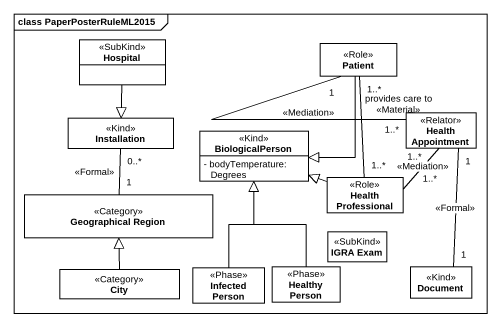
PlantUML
@startuml
mainframe class PaperPosterRuleML2015
hide circle
hide empty members
skinparam classAttributeIconSize 0
class Hospital <<SubKind>>
class Patient <<Role>>
class "Health Appointment" as Health_Appointment <<Relator>>
class Installation <<Kind>>
class BiologicalPerson <<Kind>> {
  - bodyTemperature: Degrees
}
class "Health Professional" as Health_Professional <<Role>>
class "Geographical Region" as Geographical_Region <<Category>>
class City <<Category>>
class "Infected Person" as Infected_Person <<Phase>>
class "Healthy Person" as Healthy_Person <<Phase>>
class "IGRA Exam" as IGRA_Exam <<SubKind>>
class Document <<Kind>>
Hospital --|> Installation
Patient --|> BiologicalPerson
Health_Appointment "1..*" -up- "1" Patient : <<Mediation>>
Health_Appointment "1..*" -- "1..*" Health_Professional : <<Mediation>>
Health_Appointment "1" -- "1" Document : <<Formal>>
Installation "0..*" -- "1" Geographical_Region : <<Formal>>
Health_Professional "1..*" -up- "1..*" Patient : provides care to\n<<Material>>
Health_Professional -left-|> BiologicalPerson
City -up-|> Geographical_Region
Infected_Person -up-|> BiologicalPerson
Healthy_Person -up-|> BiologicalPerson
@enduml
